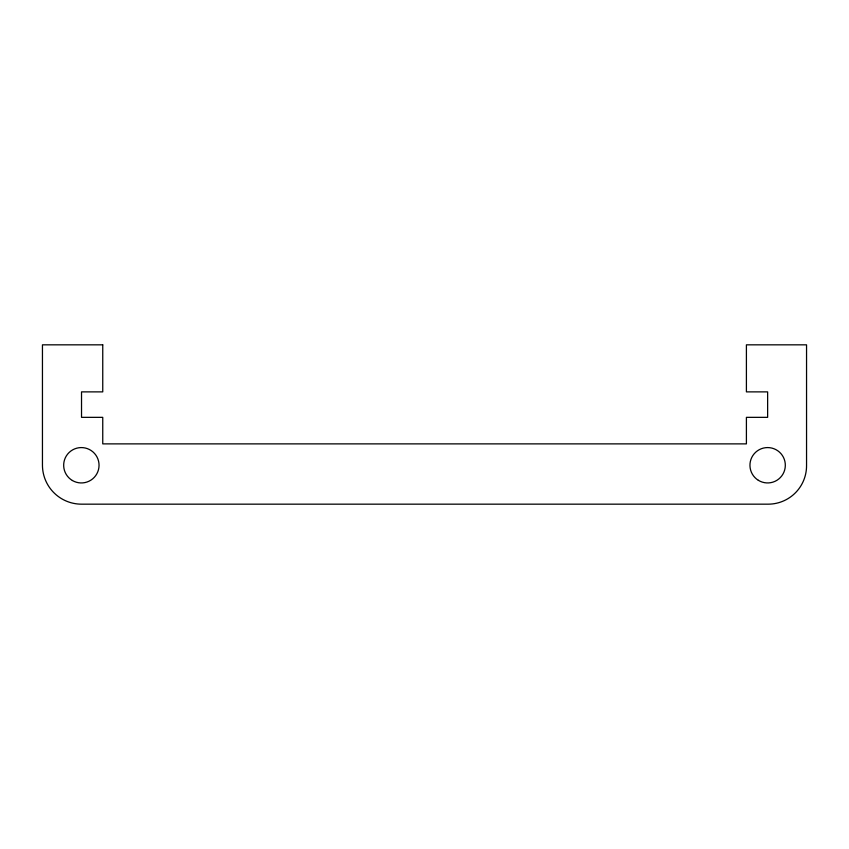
<?xml version="1.0" encoding="UTF-8"?>
<svg xmlns="http://www.w3.org/2000/svg" width="849" height="849" viewBox="0 0 849 849"><rect width="100%" height="100%" fill="white"/><g stroke="black" fill="none" stroke-linecap="round" stroke-linejoin="round"><path stroke-width="1.27" d="M102.75 344.832L42.45 344.832L42.45 465.103A39.075 39.075 0 0 0 81.525 504.168L768.154 504.168A38.396 38.396 0 0 0 806.55 465.783L806.55 344.832L746.409 344.832L746.409 391.877L767.634 391.877L767.634 417.347L746.409 417.347L746.409 443.878L102.75 443.878L102.75 417.347L81.525 417.347L81.525 391.877L102.75 391.877L102.75 344.832M758.348 480.311A17.691 17.691 0 0 0 785.314 465.783A17.691 17.691 0 0 0 759.25 449.683A17.691 17.691 0 0 0 758.348 480.311M72.377 480.502A17.691 17.691 0 0 0 99.046 465.422A17.691 17.691 0 0 0 72.653 449.864A17.691 17.691 0 0 0 72.377 480.502"/></g></svg>
